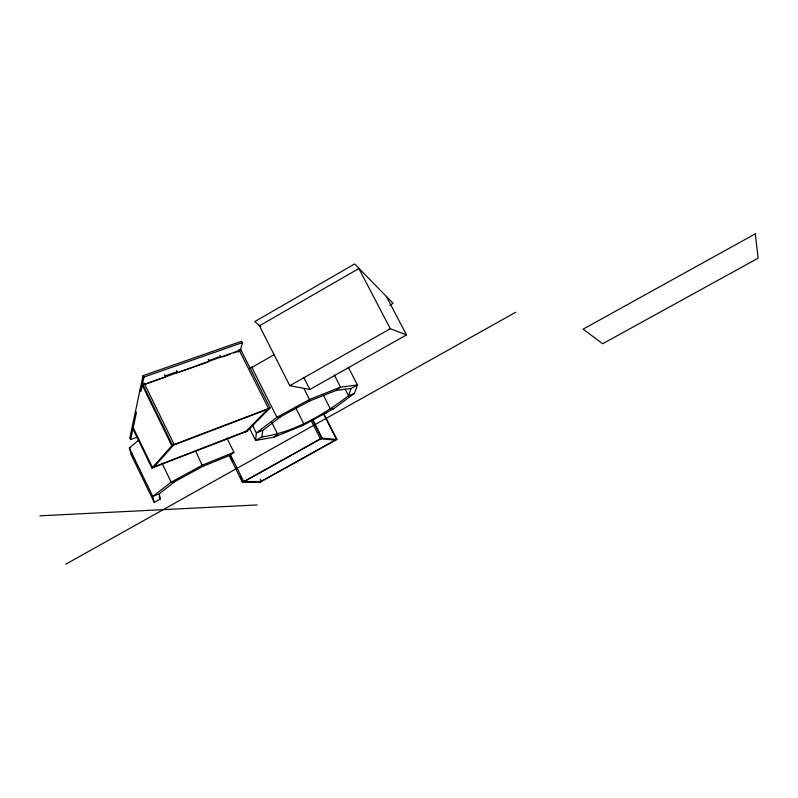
<?xml version="1.0" encoding="UTF-8"?>
<svg xmlns="http://www.w3.org/2000/svg" width="798" height="798" viewBox="0 0 798 798"><rect width="100%" height="100%" fill="white"/><g stroke="black" fill="none" stroke-linecap="round" stroke-linejoin="round"><path stroke-width="1.2" d="M249.505 428.317L255.56 440.446L261.904 436.995L262.722 430.421L280.716 416.696L309.095 401.234L336.158 390.421L351.02 388.486L357.444 384.985L348.357 367.339M247.699 430.621L152.478 467.468L133.485 428.287L132.957 428.945L151.919 468.087L247.071 431.259L270.073 407.928L240.627 349.334L242.482 342.591L241.495 341.295L143.022 375.659L129.765 438.232L130.692 439.578L137.625 436.995M130.692 439.578L136.438 412.566L135.49 411.209M143.022 375.659L143.989 377.035L140.927 391.459L139.959 390.092M252.497 425.274L256.348 432.985L255.56 440.446L273.734 437.284L303.36 425.194L303.719 423.688L295.41 407.249M309.095 401.234L309.504 399.519L303.958 388.596M238.472 352.018L239.061 349.893L240.627 349.334M351.02 388.486L348.546 395.768C323.09 415.1 293.923 432.277 261.904 436.995M303.36 425.194L333.823 408.636L354.482 393.374L357.444 384.985L340.537 387.13L309.504 399.519L276.926 417.274L256.348 432.985L262.722 430.421M269.405 408.606L171.839 445.793L142.253 385.195L240.906 349.893L240.268 350.631M176.857 372.985L177.445 372.267L176.607 370.541M220.118 357.733L220.737 357.005L219.899 355.319M151.919 468.087L172.438 445.124L270.073 407.928M153.555 467.458L174.124 444.486L144.229 383.289L142.533 383.888L172.438 445.124M245.545 431.848L268.517 408.516L239.061 349.893M138.792 440.087L129.346 447.947L131.261 454.83L154.204 502.351L160.318 499.029L159.181 493.822L175.311 481.334L202.652 466.441L229.984 455.289L233.914 452.296L226.812 437.962M249.754 368.606L274.293 354.611M273.734 437.284L277.734 434.282L271.609 422.092M336.158 390.421L340.537 387.13L334.322 375.01M259.45 325.813L358.851 268.527M389.873 305.205L393.115 303.36L354.651 263.948L254.771 321.594L260.916 326.691M289.784 385.693L390.322 328.726L406.501 334.901L309.853 389.474L289.784 385.693L259.16 325.235M323.459 414.501L326.711 412.676M65.875 564.156L515.707 312.247M228.866 454.89L242.432 482.311L321.714 438.092L336.916 439.419L323.749 413.564M259.599 482.192L336.497 439.389L323.33 413.504M336.916 439.419L260.078 482.192L242.432 482.311M131.261 454.83L132.398 454.212M159.181 493.822L152.767 496.466L154.204 502.351M233.914 452.296L202.572 465.064L171.181 482.162L152.767 496.466L129.346 447.947L130.553 447.479M354.482 393.374L348.546 395.768L345.135 389.115M177.166 371.688L165.166 375.918L164.877 377.215L165.455 376.486L164.607 374.761M220.457 356.437L208.877 360.516L208.547 361.813L209.156 361.085L208.318 359.389M142.253 385.195L163.74 377.614M179.211 372.157L207.37 362.232M222.353 356.945L230.193 354.182M233.555 352.995L239.151 351.02M143.989 377.035L242.482 342.591M175.311 481.334L171.181 482.162L161.954 463.169M280.716 416.696L276.926 417.274L251.659 367.05L252.637 366.96M333.823 408.636L330.472 409.145L323.21 394.89M39.9 515.817L257.185 504.944M335.629 440.137L320.377 438.83L311.011 420.337M386.312 296.387L406.501 334.901M358.551 267.948L390.322 328.726M303.729 377.434L309.853 389.474M312.656 419.419L322.153 438.132L242.941 482.311L240.238 476.835M312.208 419.359L321.714 438.092M260.238 479.269L261.335 481.493L243.739 481.583L230.582 455M229.385 454.91L232.647 461.483M195.45 450.541L202.652 466.441M159.251 496.815L160.318 499.029M755.307 233.844L583.089 329.155L602.65 343.748L758.1 258.193L755.307 233.844"/></g></svg>
